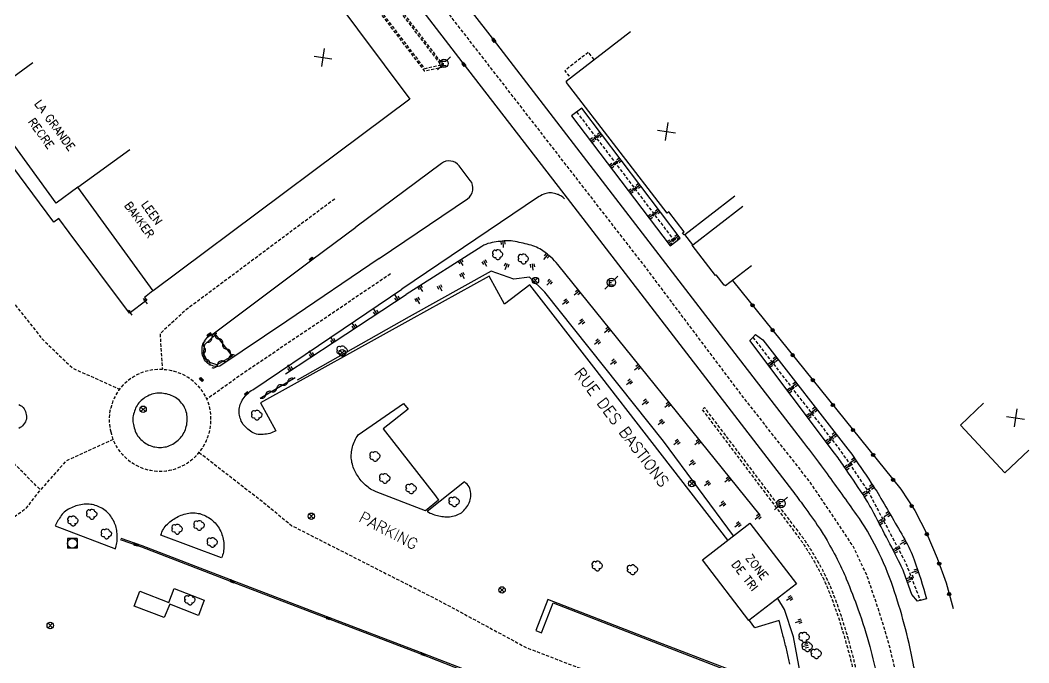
# Model space of a CAD drawing. Header units: millimetres. Extents: x 80999 to 82003, y 144000 to 145000.
# Drawn here: x 81805.1 to 81962.6, y 144131.7 to 144232 of the extents above; entities that cross this region are included whole.
import ezdxf
from ezdxf.enums import TextEntityAlignment as Align

# ---------------------------------------------------------------- set-up
doc = ezdxf.new("R2010")
doc.units = ezdxf.units.MM
doc.linetypes.add('DASHED', pattern=[0.75, 0.5, -0.25])
doc.layers.get('0').update_dxf_attribs({"linetype": 'CONTINUOUS'})
for name, color, linetype in [('W0001', 6, 'DASHED'), ('W0008', 7, 'CONTINUOUS'), ('W0017', 7, 'CONTINUOUS'), ('W0100', 7, 'CONTINUOUS'), ('W0105', 7, 'CONTINUOUS'), ('W0112', 1, 'DASHED'), ('W0211', 2, 'CONTINUOUS'), ('W0220', 5, 'DASHED'), ('W0300', 7, 'CONTINUOUS'), ('W0310', 3, 'CONTINUOUS'), ('W0322', 7, 'CONTINUOUS'), ('W0400', 7, 'CONTINUOUS'), ('W0420', 7, 'CONTINUOUS'), ('W0469', 7, 'CONTINUOUS'), ('W0471', 7, 'CONTINUOUS'), ('W0984', 7, 'CONTINUOUS'), ('W0989', 7, 'CONTINUOUS'), ('W0991', 7, 'CONTINUOUS'), ('W1102', 7, 'CONTINUOUS')]:
    doc.layers.add(name, color=color, linetype=linetype)
doc.styles.get("Standard").update_dxf_attribs({"font": 'romans.shx', "width": 0.85})

# ---------------------------------------------------------------- blocks, each defined once
blk = doc.blocks.new('T471')
for p, q in [((-0.333334, 0.333334), (-0.333334, -0.333334)), ((-0.333334, 0.333334), (0.333334, 0.333334)), ((-0.333334, 0), (0, 0)), ((0.500001, 0.500001), (1.000002, 1.000002)), ((-0.500001, -0.500001), (-1.000002, -1.000002)), ((-0.333334, -0.333334), (0.333334, -0.333334))]:
    blk.add_line(p, q)
blk.add_ellipse((0, 0), major_axis=(0.471405, 0.471405), ratio=1, start_param=5.4977871438, end_param=11.780972451)
blk = doc.blocks.new('T400')
for p, q in [((-0.15, 0.3), (0.15, 0.3)), ((-0.15, -0.25), (-0.15, 0.3)), ((-0.15, 0.15), (0.15, 0.15)), ((-0.15, 0), (0.15, 0)), ((0.15, 0.3), (0.15, -0.25)), ((-0.15, -0.15), (0.15, -0.15)), ((-0.15, -0.25), (-0.15, -0.3)), ((-0.15, -0.3), (0.15, -0.3)), ((0.15, -0.3), (0.15, -0.25))]:
    blk.add_line(p, q)
blk = doc.blocks.new('t211o')
at = {"color": 0, "linetype": 'Continuous'}
for p, q in [((-0.29, 0.5), (-0.29, 0)), ((0, 1), (0, 0)), ((0.29, 0.5), (0.29, 0))]:
    blk.add_line(p, q, dxfattribs=at)
blk = doc.blocks.new('t991o')
at = {"color": 0, "linetype": 'Continuous'}
for p, q in [((-1, 1), (1, -1)), ((-1, -1), (1, 1))]:
    blk.add_line(p, q, dxfattribs=at)
blk = doc.blocks.new('t322o')
at = {"color": 0, "linetype": 'Continuous'}
for radius in [0.25, 0.15]:
    blk.add_circle((0, 0), radius, dxfattribs=at)
blk = doc.blocks.new('t220o')
at = {"color": 0, "linetype": 'Continuous'}
for p, q in [((-0.25, 0.25), (0.25, 0.25)), ((-0.25, -0.25), (0.25, -0.25))]:
    blk.add_line(p, q, dxfattribs=at)
blk = doc.blocks.new('T300')
for p, q in [((-0.8, 0.51), (-0.86, 0.34)), ((-0.86, 0.34), (-0.86, 0.17)), ((-0.86, 0.17), (-0.74, 0.06)), ((-0.69, 0.63), (-0.8, 0.51)), ((-0.8, -0.06), (-0.74, 0.06)), ((-0.74, 0.06), (-0.69, 0.11)), ((-0.57, 0.69), (-0.69, 0.63)), ((-0.46, 0.69), (-0.57, 0.69)), ((-0.29, 0.63), (-0.46, 0.69)), ((-0.29, 0.63), (-0.17, 0.74)), ((-0.23, 0.57), (-0.29, 0.63)), ((-0.17, 0.74), (-0.06, 0.8)), ((-0.06, 0.8), (0.06, 0.8)), ((0.06, 0.8), (0.23, 0.74)), ((0.23, 0.74), (0.34, 0.63)), ((0.34, 0.63), (0.4, 0.51)), ((0.46, 0.46), (0.34, 0.46)), ((0.4, 0.51), (0.4, 0.46)), ((0.57, 0.4), (0.46, 0.46)), ((0.57, 0.4), (0.69, 0.29)), ((0.69, 0.29), (0.74, 0.17)), ((0.74, 0.06), (0.69, -0.17)), ((0.74, 0.17), (0.74, 0.06)), ((-0.8, -0.17), (-0.8, -0.06)), ((-0.8, -0.23), (-0.8, -0.17)), ((-0.74, -0.34), (-0.8, -0.23)), ((-0.69, -0.4), (-0.74, -0.34)), ((-0.51, -0.46), (-0.69, -0.4)), ((-0.4, -0.46), (-0.51, -0.46)), ((-0.4, -0.46), (-0.34, -0.46)), ((-0.34, -0.46), (-0.34, -0.4)), ((-0.34, -0.51), (-0.34, -0.46)), ((-0.29, -0.63), (-0.34, -0.51)), ((-0.17, -0.74), (-0.29, -0.63)), ((-0.06, -0.8), (-0.17, -0.74)), ((0.06, -0.8), (-0.06, -0.8)), ((0.17, -0.74), (0.06, -0.8)), ((0.23, -0.69), (0.17, -0.74)), ((0.29, -0.46), (0.23, -0.46)), ((0.29, -0.63), (0.23, -0.69)), ((0.46, -0.4), (0.29, -0.46)), ((0.34, -0.51), (0.29, -0.63)), ((0.34, -0.51), (0.34, -0.46)), ((0.57, -0.34), (0.46, -0.4)), ((0.63, -0.29), (0.57, -0.34)), ((0.69, -0.17), (0.63, -0.29))]:
    blk.add_line(p, q)
blk = doc.blocks.new('t105o')
for p, q in [((-0.5, 0), (0.5, 0)), ((0.5, 0), (0.2, 0.1)), ((0.5, 0), (0.2, -0.1))]:
    blk.add_line(p, q)
blk = doc.blocks.new('T420')
for p, q in [((0.75, 0.75), (-0.75, 0.75)), ((-0.75, 0.75), (-0.75, -0.75)), ((0.75, 0.75), (0.75, -0.75)), ((0.75, -0.75), (-0.75, -0.75))]:
    blk.add_line(p, q)
blk.add_ellipse((0, 0), major_axis=(-0.53, 0.53), ratio=1, start_param=3.926991, end_param=10.210176)
blk = doc.blocks.new('t310o')
at = {"color": 0, "linetype": 'Continuous'}
for centre, start, end in [((-0.5, 0.38), 216.8699, 323.1304), ((0.5, -0.37), 36.8699, 143.1303)]:
    blk.add_arc(centre, 0.625, start, end, dxfattribs=at)
blk = doc.blocks.new('T469')
at = {"color": 0, "linetype": 'Continuous', "flags": 128}
for points in [[(-0.35, 0.35), (0.35, -0.35)], [(-0.35, -0.35), (0.35, 0.35)]]:
    blk.add_lwpolyline(points, dxfattribs=at)
at = {"color": 0, "linetype": 'Continuous'}
blk.add_circle((0, 0), 0.5, dxfattribs=at)

msp = doc.modelspace()

# ---------------------------------------------------------------- linework, layer by layer
at = {"layer": 'W0001', "flags": 128}
for points in [[(81940.64, 144080.21), (81941.48, 144097.73), (81942.3, 144110.29), (81942.85, 144118.81), (81942.67, 144123.03), (81942.21, 144128.53), (81940.92, 144134.11), (81939.36, 144139.33), (81937.34, 144145.29), (81935.23, 144149.78), (81932.57, 144153.81), (81928.35, 144160.04), (81917.81, 144173.42), (81902.86, 144193.31), (81855.14, 144254.79), (81807.79, 144316.48), (81811.43, 144328.14)], [(81854.2, 144204.11), (81830.97, 144186.79), (81826.92, 144183.08), (81827.29, 144177.54)], [(81862.91, 144192.41), (81851.51, 144184.7), (81839.99, 144176.95), (81834.24, 144172.86)], [(81819.59, 144166.54), (81812.26, 144163.22), (81808.24, 144158.69), (81799.7, 144167.22), (81797.92, 144169.15), (81791.33, 144177.85), (81788.77, 144181.11), (81786.84, 144184.73), (81791.1, 144186.55), (81802.32, 144190.04), (81808.5, 144182.28), (81813.28, 144177.7), (81820.61, 144174.42)], [(81833.03, 144164.55), (81842.85, 144156.92), (81847.52, 144153.1), (81847.52, 144153.1), (81870.55, 144141.39), (81884.08, 144134.09), (81913.29, 144122.84), (81922.61, 144119.25), (81922.7, 144113.41), (81921.76, 144101.03), (81919.92, 144093.16), (81917.28, 144085.55), (81914.56, 144077.94), (81909.19, 144057.95), (81907.61, 144048.22), (81908.95, 144036), (81909.8, 144024.67), (81908.74, 144017.17), (81903.2, 144000.13), (81903.18, 144000)], [(81776.19, 144124.51), (81778.18, 144127.35), (81796.99, 144149.42), (81806.08, 144155.88), (81808.24, 144158.69)]]:
    msp.add_lwpolyline(points, dxfattribs=at)
msp.add_lwpolyline([(81819.23, 144167.77), (81819.32, 144167.4), (81819.44, 144166.99), (81819.59, 144166.54), (81819.8, 144166.05), (81820.06, 144165.54), (81820.39, 144165.02), (81820.75, 144164.55), (81821.07, 144164.2), (81821.36, 144163.89), (81821.68, 144163.6), (81822.02, 144163.31), (81822.38, 144163.04), (81822.77, 144162.79), (81823.18, 144162.55), (81823.61, 144162.33), (81824.06, 144162.14), (81824.52, 144161.98), (81825, 144161.85), (81825.48, 144161.75), (81825.96, 144161.68), (81826.43, 144161.63), (81826.91, 144161.62), (81827.4, 144161.63), (81827.89, 144161.67), (81828.38, 144161.75), (81828.87, 144161.86), (81829.35, 144162), (81829.83, 144162.18), (81830.29, 144162.39), (81830.74, 144162.62), (81831.16, 144162.88), (81831.53, 144163.15), (81831.89, 144163.42), (81832.24, 144163.72), (81832.57, 144164.03), (81832.88, 144164.37), (81833.18, 144164.73), (81833.46, 144165.11), (81833.72, 144165.51), (81833.95, 144165.93), (81834.16, 144166.36), (81834.35, 144166.8), (81834.5, 144167.26), (81834.63, 144167.72), (81834.73, 144168.18), (81834.8, 144168.63), (81834.85, 144169.08), (81834.88, 144169.54), (81834.88, 144170), (81834.85, 144170.48), (81834.79, 144170.96), (81834.7, 144171.44), (81834.58, 144171.92), (81834.43, 144172.39), (81834.24, 144172.86), (81834.01, 144173.32), (81833.76, 144173.76), (81833.48, 144174.18), (81833.17, 144174.58), (81832.84, 144174.96), (81832.49, 144175.31), (81832.13, 144175.64), (81831.74, 144175.95), (81831.33, 144176.22), (81830.92, 144176.47), (81830.49, 144176.69), (81830.06, 144176.88), (81829.62, 144177.04), (81829.18, 144177.18), (81828.74, 144177.28), (81828.31, 144177.37), (81827.87, 144177.43), (81827.45, 144177.47), (81827, 144177.49), (81826.53, 144177.49), (81826.04, 144177.45), (81825.55, 144177.39), (81825.07, 144177.29), (81824.61, 144177.17), (81824.16, 144177.02), (81823.72, 144176.84), (81823.3, 144176.64), (81822.9, 144176.42), (81822.53, 144176.18), (81822.17, 144175.93), (81821.83, 144175.67), (81821.48, 144175.37), (81821.12, 144175.02), (81820.77, 144174.63), (81820.46, 144174.22), (81820.18, 144173.81), (81819.95, 144173.39), (81819.75, 144172.99), (81819.58, 144172.59), (81819.44, 144172.2), (81819.32, 144171.82), (81819.22, 144171.46), (81819.11, 144171.05), (81819.02, 144170.52), (81818.97, 144169.94), (81818.98, 144169.41), (81819.02, 144168.93), (81819.08, 144168.49), (81819.15, 144168.12)], close=True, dxfattribs=at)
at = {"layer": 'W0008'}
for points in [[(81844.62, 144263.78), (81873.52, 144226.23), (81890.52, 144204.22), (81925.68, 144158.56, -0.007979), (81927.48, 144156.15, -0.005844), (81929.85, 144152.78, -0.02033), (81931.09, 144150.8, -0.012655), (81932.88, 144147.48, -0.019721), (81934.1, 144144.81, -0.011189), (81935.96, 144139.98, -0.019589), (81937.78, 144134.22, -0.022773), (81938.93, 144129.16, -0.018179), (81939.6, 144124.37, -0.026554), (81939.76, 144121.06, -0.007366), (81939.67, 144115.75, -0.010023), (81939.47, 144111.86), (81938.88, 144103.77), (81937.25, 144080.39)], [(81943.99, 144080.36, 0.013107), (81943.72, 144085.74, -0.030692), (81943.74, 144087.7), (81944.59, 144099.85), (81945.95, 144119.4, 0.025538), (81945.95, 144121.93, 0.01739), (81945.63, 144125.64, 0.013902), (81945.4, 144127.21, 0.004887), (81944.56, 144131.64, 0.016058), (81943.15, 144137.74, 0.016793), (81941.41, 144143.47, 0.034549), (81938.88, 144149.52, 0.036594), (81935.7, 144154.84, 0.004929), (81931.15, 144161.19, 0.00629), (81927.47, 144166.09), (81911.64, 144186.62), (81878.46, 144229.68), (81870.92, 144239.42)]]:
    msp.add_lwpolyline(points, format="xyb", dxfattribs=at)
at = {"layer": 'W0008', "flags": 128}
for points in [[(81861.13, 144194.8), (81874.92, 144204.15, 0.431562), (81875.38, 144207.02), (81873.65, 144209.28, 0.409955), (81870.87, 144209.67), (81857.49, 144199.7)], [(81890.1, 144204.15, 0.045286), (81889.5, 144204.6, 0.058994), (81888.98, 144204.84, 0.031871), (81888.06, 144205.07, 0.077523), (81887.67, 144205.08, 0.06563), (81886.84, 144204.86, 0.052127), (81885.88, 144204.35), (81864.7, 144190.01)]]:
    msp.add_lwpolyline(points, format="xyb", dxfattribs=at)
for points in [[(81861.13, 144194.8), (81846.73, 144185.04), (81836.26, 144178.01), (81836.01, 144177.97), (81835.77, 144177.97), (81835.53, 144177.98), (81835.3, 144178.02), (81835.06, 144178.09), (81834.83, 144178.18), (81834.6, 144178.3), (81834.38, 144178.45), (81834.19, 144178.62), (81834.02, 144178.81), (81833.87, 144179.02), (81833.74, 144179.25), (81833.64, 144179.48), (81833.57, 144179.72), (81833.52, 144179.98), (81833.5, 144180.23), (81833.49, 144180.49), (81833.49, 144180.74), (81833.51, 144180.99), (81833.55, 144181.23), (81833.63, 144181.47), (81833.74, 144181.71), (81833.87, 144181.93), (81834.02, 144182.14), (81834.18, 144182.34), (81834.36, 144182.52), (81834.56, 144182.68), (81834.77, 144182.82), (81834.99, 144182.95), (81835.23, 144183.07), (81850.64, 144194.6), (81857.49, 144199.7)], [(81915.61, 144150.85), (81903.79, 144166.07), (81894.67, 144177.84), (81884.68, 144190.69), (81880.71, 144187.71), (81878.35, 144192.07), (81866.07, 144185.28), (81842.64, 144172.29), (81845.02, 144167.93), (81844.79, 144167.8), (81844.56, 144167.69), (81844.32, 144167.59), (81844.07, 144167.52), (81843.81, 144167.46), (81843.55, 144167.41), (81843.29, 144167.37), (81843.02, 144167.34), (81842.76, 144167.33), (81842.5, 144167.33), (81842.23, 144167.36), (81841.97, 144167.41), (81841.72, 144167.49), (81841.48, 144167.6), (81841.26, 144167.73), (81841.04, 144167.87), (81840.83, 144168.02), (81840.62, 144168.19), (81840.41, 144168.37), (81840.22, 144168.57), (81840.04, 144168.77), (81839.88, 144168.98), (81839.73, 144169.2), (81839.61, 144169.44), (81839.52, 144169.66), (81839.44, 144169.89), (81839.37, 144170.12), (81839.32, 144170.35), (81839.29, 144170.59), (81839.27, 144170.83), (81839.28, 144171.07), (81839.3, 144171.31), (81839.34, 144171.55), (81839.39, 144171.78), (81839.45, 144172.01), (81839.53, 144172.24), (81839.63, 144172.46), (81839.75, 144172.7), (81839.89, 144172.92), (81840.05, 144173.14), (81840.21, 144173.34), (81840.39, 144173.54), (81840.58, 144173.73), (81840.77, 144173.9), (81840.97, 144174.06), (81841.18, 144174.2), (81841.4, 144174.32), (81853.73, 144182.63), (81864.7, 144190.01)], [(81804.86, 144172.01), (81805.11, 144171.89), (81805.34, 144171.74), (81805.55, 144171.55), (81805.7, 144171.35), (81805.83, 144171.14), (81805.92, 144170.92), (81805.99, 144170.68), (81806.04, 144170.44), (81806.06, 144170.2), (81806.07, 144169.97), (81806.05, 144169.74), (81805.99, 144169.52), (81805.9, 144169.3), (81805.77, 144169.09), (81805.62, 144168.89), (81805.46, 144168.72), (81805.28, 144168.56), (81805.09, 144168.42), (81804.89, 144168.29)], [(81882, 144127.43), (81875.49, 144129.99), (81867.53, 144133.07), (81852.81, 144138.71), (81837.83, 144144.45), (81824.06, 144149.73), (81820.75, 144150.87)], [(81882.11, 144127.72), (81875.57, 144130.21), (81867.61, 144133.28), (81852.89, 144138.93), (81837.91, 144144.67), (81824.14, 144149.95), (81820.83, 144151.09)], [(81925.3, 144131.48), (81925.25, 144131.72), (81925.19, 144131.96), (81925.14, 144132.2), (81925.09, 144132.44), (81925.03, 144132.69), (81924.98, 144132.93), (81924.92, 144133.17), (81924.86, 144133.41), (81924.81, 144133.65), (81924.75, 144133.89), (81924.69, 144134.13), (81924.63, 144134.37), (81924.57, 144134.61), (81924.51, 144134.84), (81924.44, 144135.08), (81924.38, 144135.32), (81924.32, 144135.56), (81924.25, 144135.8), (81924.19, 144136.04), (81924.12, 144136.28), (81923.62, 144138.31), (81919.84, 144137.13), (81918.97, 144138.28)]]:
    msp.add_lwpolyline(points, dxfattribs=at)
for points in [[(81822.83, 144168.62), (81822.9, 144168.36), (81822.97, 144168.1), (81823.06, 144167.85), (81823.16, 144167.6), (81823.28, 144167.37), (81823.42, 144167.14), (81823.59, 144166.92), (81823.76, 144166.73), (81823.94, 144166.55), (81824.13, 144166.38), (81824.32, 144166.22), (81824.52, 144166.07), (81824.72, 144165.93), (81824.94, 144165.81), (81825.16, 144165.69), (81825.39, 144165.6), (81825.63, 144165.51), (81825.88, 144165.44), (81826.13, 144165.39), (81826.4, 144165.35), (81826.66, 144165.33), (81826.93, 144165.32), (81827.18, 144165.32), (81827.44, 144165.35), (81827.69, 144165.39), (81827.94, 144165.44), (81828.18, 144165.52), (81828.42, 144165.6), (81828.66, 144165.71), (81828.9, 144165.84), (81829.13, 144165.98), (81829.35, 144166.13), (81829.56, 144166.29), (81829.75, 144166.46), (81829.94, 144166.64), (81830.11, 144166.82), (81830.27, 144167.01), (81830.42, 144167.21), (81830.55, 144167.42), (81830.67, 144167.64), (81830.78, 144167.87), (81830.88, 144168.1), (81830.96, 144168.35), (81831.03, 144168.6), (81831.09, 144168.87), (81831.13, 144169.13), (81831.16, 144169.39), (81831.18, 144169.65), (81831.18, 144169.9), (81831.16, 144170.15), (81831.13, 144170.4), (81831.09, 144170.64), (81831.03, 144170.88), (81830.95, 144171.12), (81830.86, 144171.35), (81830.74, 144171.58), (81830.62, 144171.8), (81830.47, 144172.02), (81830.3, 144172.24), (81830.13, 144172.44), (81829.94, 144172.63), (81829.75, 144172.81), (81829.54, 144172.96), (81829.34, 144173.11), (81829.12, 144173.23), (81828.9, 144173.35), (81828.67, 144173.45), (81828.44, 144173.53), (81828.2, 144173.61), (81827.96, 144173.67), (81827.7, 144173.71), (81827.45, 144173.75), (81827.19, 144173.77), (81826.92, 144173.79), (81826.66, 144173.79), (81826.4, 144173.77), (81826.15, 144173.74), (81825.91, 144173.69), (81825.67, 144173.63), (81825.44, 144173.55), (81825.22, 144173.46), (81825, 144173.35), (81824.78, 144173.23), (81824.57, 144173.1), (81824.37, 144172.96), (81824.17, 144172.8), (81823.97, 144172.63), (81823.79, 144172.46), (81823.62, 144172.27), (81823.47, 144172.08), (81823.34, 144171.87), (81823.22, 144171.66), (81823.11, 144171.45), (81823.02, 144171.22), (81822.94, 144170.99), (81822.86, 144170.76), (81822.79, 144170.52), (81822.73, 144170.28), (81822.69, 144170.04), (81822.67, 144169.81), (81822.68, 144169.58), (81822.7, 144169.34), (81822.73, 144169.11), (81822.77, 144168.88)], [(81868.36, 144155.43), (81860.69, 144158.37), (81860.46, 144158.47), (81860.24, 144158.58), (81860.02, 144158.7), (81859.81, 144158.82), (81859.61, 144158.96), (81859.41, 144159.1), (81859.22, 144159.25), (81859.03, 144159.41), (81858.85, 144159.58), (81858.68, 144159.76), (81858.51, 144159.94), (81858.35, 144160.13), (81858.19, 144160.32), (81858.04, 144160.52), (81857.9, 144160.72), (81857.76, 144160.92), (81857.63, 144161.13), (81857.51, 144161.34), (81857.4, 144161.55), (81857.3, 144161.78), (81857.2, 144162), (81857.11, 144162.23), (81857.03, 144162.47), (81856.96, 144162.71), (81856.9, 144162.95), (81856.86, 144163.19), (81856.83, 144163.42), (81856.8, 144163.66), (81856.79, 144163.91), (81856.8, 144164.15), (81856.81, 144164.39), (81856.83, 144164.63), (81856.87, 144164.88), (81856.92, 144165.14), (81856.98, 144165.39), (81857.05, 144165.64), (81857.13, 144165.89), (81857.23, 144166.13), (81857.33, 144166.37), (81857.45, 144166.6), (81857.58, 144166.83), (81857.72, 144167.05), (81857.87, 144167.27), (81864.94, 144172.18), (81865.68, 144171.3), (81861.75, 144168.23), (81869.92, 144157.74), (81870.43, 144157.08)], [(81868.87, 144155.19), (81869.09, 144155.08), (81869.31, 144154.98), (81869.54, 144154.9), (81869.77, 144154.82), (81870, 144154.75), (81870.24, 144154.69), (81870.48, 144154.64), (81870.71, 144154.6), (81870.95, 144154.56), (81871.19, 144154.53), (81871.42, 144154.51), (81871.66, 144154.5), (81871.9, 144154.5), (81872.14, 144154.51), (81872.37, 144154.54), (81872.61, 144154.59), (81872.86, 144154.65), (81873.1, 144154.71), (81873.33, 144154.79), (81873.56, 144154.89), (81873.78, 144155), (81873.98, 144155.13), (81874.18, 144155.29), (81874.37, 144155.47), (81874.54, 144155.66), (81874.69, 144155.85), (81874.84, 144156.05), (81874.97, 144156.26), (81875.09, 144156.47), (81875.2, 144156.68), (81875.29, 144156.91), (81875.36, 144157.14), (81875.42, 144157.38), (81875.45, 144157.62), (81875.47, 144157.88), (81875.46, 144158.14), (81875.43, 144158.42), (81875.37, 144158.68), (81875.29, 144158.92), (81875.18, 144159.15), (81875.04, 144159.37), (81874.88, 144159.57), (81874.69, 144159.76), (81874.47, 144159.93), (81868.66, 144155.3)], [(81820.03, 144149.72), (81820.09, 144149.95), (81820.14, 144150.18), (81820.18, 144150.42), (81820.21, 144150.65), (81820.23, 144150.89), (81820.24, 144151.13), (81820.24, 144151.37), (81820.23, 144151.61), (81820.22, 144151.86), (81820.19, 144152.1), (81820.16, 144152.34), (81820.11, 144152.59), (81820.06, 144152.82), (81820, 144153.06), (81819.93, 144153.29), (81819.84, 144153.52), (81819.74, 144153.75), (81819.62, 144153.97), (81819.5, 144154.19), (81819.36, 144154.4), (81819.22, 144154.6), (81819.06, 144154.8), (81818.9, 144154.98), (81818.73, 144155.16), (81818.54, 144155.32), (81818.35, 144155.48), (81818.15, 144155.63), (81817.93, 144155.77), (81817.71, 144155.89), (81817.49, 144156), (81817.27, 144156.1), (81817.04, 144156.19), (81816.81, 144156.27), (81816.57, 144156.34), (81816.34, 144156.39), (81816.1, 144156.43), (81815.85, 144156.45), (81815.6, 144156.47), (81815.35, 144156.46), (81815.08, 144156.45), (81814.82, 144156.42), (81814.56, 144156.38), (81814.3, 144156.33), (81814.05, 144156.27), (81813.8, 144156.2), (81813.56, 144156.11), (81813.31, 144156.01), (81813.08, 144155.91), (81812.84, 144155.79), (81812.61, 144155.66), (81812.39, 144155.53), (81812.16, 144155.38), (81811.97, 144155.23), (81811.8, 144155.06), (81811.64, 144154.88), (81811.5, 144154.69), (81811.36, 144154.49), (81811.23, 144154.29), (81811.1, 144154.09), (81810.97, 144153.9), (81810.85, 144153.7), (81810.74, 144153.49), (81810.64, 144153.28), (81810.54, 144153.07), (81819.96, 144149.49)], [(81827.13, 144151.86), (81827.22, 144152.1), (81827.33, 144152.33), (81827.45, 144152.55), (81827.58, 144152.76), (81827.73, 144152.96), (81827.89, 144153.16), (81828.07, 144153.34), (81828.26, 144153.52), (81828.46, 144153.69), (81828.66, 144153.85), (81828.87, 144154), (81829.08, 144154.14), (81829.3, 144154.28), (81829.52, 144154.4), (81829.74, 144154.52), (81829.97, 144154.63), (81830.2, 144154.73), (81830.44, 144154.82), (81830.68, 144154.89), (81830.93, 144154.96), (81831.18, 144155.02), (81831.44, 144155.07), (81831.7, 144155.1), (81831.95, 144155.12), (81832.19, 144155.12), (81832.43, 144155.11), (81832.67, 144155.08), (81832.9, 144155.03), (81833.14, 144154.98), (81833.36, 144154.9), (81833.59, 144154.82), (81833.82, 144154.73), (81834.04, 144154.62), (81834.28, 144154.5), (81834.51, 144154.37), (81834.73, 144154.22), (81834.94, 144154.07), (81835.14, 144153.91), (81835.34, 144153.73), (81835.52, 144153.55), (81835.7, 144153.35), (81835.86, 144153.14), (81836.02, 144152.92), (81836.16, 144152.69), (81836.29, 144152.46), (81836.4, 144152.22), (81836.5, 144151.98), (81836.59, 144151.74), (81836.67, 144151.49), (81836.73, 144151.24), (81836.79, 144150.98), (81836.83, 144150.72), (81836.87, 144150.46), (81836.89, 144150.19), (81836.9, 144149.95), (81836.9, 144149.71), (81836.88, 144149.47), (81836.86, 144149.23), (81836.82, 144148.99), (81836.77, 144148.76), (81836.7, 144148.52), (81836.62, 144148.29), (81836.53, 144148.07), (81827.05, 144151.62)], [(81832.94, 144139.08), (81828.44, 144140.84), (81827.57, 144138.75), (81822.88, 144140.54), (81823.76, 144142.87), (81828.28, 144141.13), (81829.13, 144143.27), (81833.84, 144141.45)], [(81913.52, 144125.98), (81914.48, 144125.64), (81916.3, 144130.44), (81915.41, 144130.8), (81903.99, 144135.18), (81887.48, 144141.58), (81885.59, 144136.72), (81886.52, 144136.35), (81888.33, 144141.05), (81901.72, 144135.87), (81915.31, 144130.62)]]:
    msp.add_lwpolyline(points, close=True, dxfattribs=at)
at = {"layer": 'W0017', "flags": 128}
for points in [[(81822.31, 144186.41), (81822.16, 144186.27), (81812.76, 144198.86), (81811.1, 144201.08), (81810.34, 144200.52), (81798.37, 144216.57), (81795.19, 144214.23), (81788.47, 144223.23), (81783.55, 144229.76), (81781.68, 144228.31)], [(81825.82, 144189.75), (81824.5, 144188.74), (81824.84, 144188.31), (81824.65, 144188.15)]]:
    msp.add_lwpolyline(points, dxfattribs=at)
at = {"layer": 'W0100'}
msp.add_lwpolyline([(81853.78, 144236.05), (81865.95, 144219.69), (81850.92, 144208.52)], dxfattribs=at)
at = {"layer": 'W0100', "flags": 128}
for points in [[(81919.29, 144193.69), (81915.21, 144190.55), (81915.08, 144190.68), (81915.01, 144190.64), (81913.76, 144192.25), (81913.67, 144192.18), (81910.04, 144196.89), (81910.13, 144196.96), (81908.88, 144198.59), (81908.77, 144198.5), (81908.52, 144198.81), (81908.76, 144199), (81906.38, 144202.09), (81906.14, 144201.91), (81890.39, 144222.3), (81890.47, 144222.35), (81890.36, 144222.5), (81900.42, 144230.27)], [(81850.92, 144208.52), (81846.21, 144204.97), (81825.86, 144189.78), (81814.11, 144205.94), (81810.7, 144203.46), (81798.98, 144219.57), (81795.51, 144217.05), (81789.37, 144225.5)], [(81824.65, 144188.16), (81822.29, 144186.37)], [(81962.6, 144164.87), (81958.88, 144161.34), (81951.92, 144168.78), (81955.53, 144172.24)]]:
    msp.add_lwpolyline(points, dxfattribs=at)
msp.add_lwpolyline([(81918.89, 144138.28), (81911.64, 144147.75), (81919.05, 144153.5), (81926.31, 144144.04)], close=True, dxfattribs=at)
at = {"layer": 'W0112', "flags": 128}
for points in [[(81841.56, 144259.02), (81868.19, 144224.11), (81871.35, 144224.8), (81843.63, 144260.94), (81832.88, 144252.92), (81833.06, 144252.68), (81843.57, 144260.52), (81870.82, 144224.99), (81868.31, 144224.44), (81841.8, 144259.2)], [(81894.73, 144225.88), (81893.84, 144227.03), (81890.14, 144224.15), (81891.07, 144223.01)]]:
    msp.add_lwpolyline(points, dxfattribs=at)
msp.add_lwpolyline([(81934.15, 144106.42, 0.10838), (81935.31, 144106.61, 0.065576), (81935.66, 144106.8, 0.026737), (81936.11, 144107.18, 0.066563), (81936.27, 144107.36, 0.051255), (81936.48, 144107.8, 0.070007), (81936.56, 144108.15), (81937.12, 144115.73, 0.02435), (81937.15, 144116.89, 0.007695), (81937.01, 144120.56, 0.018972), (81936.62, 144124.83, 0.016124), (81935.81, 144129.81, 0.014939), (81935.11, 144132.86, 0.010462), (81933.9, 144137.16, 0.019943), (81931.9, 144142.91, 0.030945), (81930.24, 144146.47, 0.014074), (81928.35, 144149.71, 0.022876), (81927.04, 144151.61), (81911.98, 144171.55), (81911.58, 144171.25), (81926.64, 144151.31, -0.022876), (81927.92, 144149.44, -0.014074), (81929.8, 144146.23, -0.030945), (81931.43, 144142.73, -0.019943), (81933.42, 144137.01, -0.010462), (81934.63, 144132.74, -0.014939), (81935.32, 144129.72, -0.016124), (81936.13, 144124.77, -0.018972), (81936.51, 144120.53, -0.007695), (81936.65, 144116.88, -0.02435), (81936.63, 144115.77), (81936.06, 144108.19, -0.070007), (81936.01, 144107.97, -0.051255), (81935.84, 144107.63, -0.066563), (81935.77, 144107.54, -0.026737), (81935.36, 144107.2, -0.065576), (81935.13, 144107.07, -0.114616), (81934.13, 144106.92)], format="xyb", dxfattribs=at)
at = {"layer": 'W0211', "flags": 128}
msp.add_lwpolyline([(81908.16, 144198.02), (81892.79, 144218.3), (81891.2, 144217.09), (81906.57, 144196.81)], close=True, dxfattribs=at)
msp.add_lwpolyline([(81920.64, 144154.73), (81889.05, 144193.9, 0.065826), (81886.73, 144196, 0.088), (81884.59, 144196.98, 0.021848), (81882.04, 144197.52, 0.054709), (81881, 144197.58, 0.042172), (81878.46, 144197.23, 0.077359), (81877.16, 144196.72), (81865.36, 144189.22)], format="xyb", dxfattribs=at)
for points in [[(81916.5, 144151.54), (81905.54, 144166.28), (81887.01, 144189.58), (81884.62, 144191.9), (81882.16, 144191.57), (81878.66, 144192.83), (81865.82, 144185.7), (81848.35, 144175.81)], [(81846.54, 144176.83), (81854.1, 144181.81), (81865.36, 144189.22)], [(81927.56, 144126.54), (81925.86, 144135.75), (81924.46, 144140.02), (81923.43, 144141.72)]]:
    msp.add_lwpolyline(points, dxfattribs=at)
at = {"layer": 'W0211'}
msp.add_lwpolyline([(81946.63, 144141.66), (81945.66, 144141.42), (81945.23, 144141.32), (81944.35, 144142.37), (81943.09, 144145.83, 0.024297), (81942.54, 144147.06, 0.006562), (81938.13, 144155.56, 0.022473), (81936.71, 144157.96, 0.005067), (81933.71, 144162.42, 0.010962), (81932.27, 144164.43), (81919.01, 144182.03), (81919.51, 144182.51), (81919.9, 144182.93), (81921.09, 144182.1), (81934.35, 144165.07, -0.015437), (81935.15, 144163.98, -0.003584), (81938.41, 144159.15, -0.01378), (81939.26, 144157.78, -0.002806), (81943.24, 144150.93, -0.042073), (81944.7, 144147.77, -0.022819)], format="xyb", close=True, dxfattribs=at)
at = {"layer": 'W0220', "flags": 128}
for points in [[(81891.99, 144217.7), (81907.37, 144197.41)], [(81919.51, 144182.51), (81933.27, 144164.7), (81937.49, 144158.49), (81943.33, 144147.38), (81945.66, 144141.42)]]:
    msp.add_lwpolyline(points, dxfattribs=at)
at = {"layer": 'W0310', "flags": 128}
for points in [[(81835.5, 144183.07), (81838.17, 144179.55), (81835.8, 144178.24), (81834.4, 144178.7), (81833.73, 144179.97), (81833.91, 144181.42), (81835.55, 144182.88)], [(81842.56, 144173.03), (81848.03, 144176.25)]]:
    msp.add_lwpolyline(points, dxfattribs=at)
at = {"layer": 'W0322', "flags": 128}
msp.add_lwpolyline([(81916.32, 144191.41), (81942.59, 144158.79), (81944.78, 144155.45), (81946.67, 144151.81), (81948.3, 144148.04), (81949.68, 144144.19), (81950.79, 144140.16)], dxfattribs=at)
at = {"layer": 'W1102', "flags": 128}
for points in [[(81798.98, 144219.57), (81807.07, 144225.45)], [(81814.11, 144205.94), (81822.2, 144211.82)], [(81908.88, 144198.59), (81916.71, 144204.62)], [(81910.13, 144196.96), (81917.96, 144202.99)]]:
    msp.add_lwpolyline(points, dxfattribs=at)

# ---------------------------------------------------------------- block references
at = {"layer": 'W0105'}
for p, rotation in [((81824.65, 144188.16), 128.2699526669327), ((81822.29, 144186.37), 127.0176190242148)]:
    msp.add_blockref('t105o', p, dxfattribs=dict(at, rotation=rotation))
at = {"layer": 'W0211'}
for p, rotation in [((81894.22, 144213.11), 307.1605063589502), ((81895.81, 144214.31), 127.1605063589603), ((81897.24, 144209.12), 307.1605063589436), ((81898.83, 144210.33), 127.1605063589569), ((81900.26, 144205.14), 307.1605063589603), ((81901.85, 144206.35), 127.1605063589335), ((81903.28, 144201.15), 307.1605063589502), ((81904.87, 144202.36), 127.1605063589401), ((81906.3, 144197.17), 307.1605063589502), ((81907.89, 144198.38), 127.1605063589502), ((81880.49, 144197.54), 184.9840883261177), ((81887.5, 144195.42), 140.7575723944491), ((81873.75, 144194.55), 212.4253182463189), ((81877.49, 144194.46), 209.0469912443175), ((81881.18, 144194.05), 160.3503637878313), ((81885.08, 144193.97), 187.4776985739477), ((81873.99, 144192.52), 209.0469912443175), ((81867.42, 144190.53), 212.4253182463189), ((81870.5, 144190.58), 209.0469912443175), ((81888.02, 144191.39), 135.8107091671574), ((81864.08, 144188.38), 33.34029753481905), ((81867, 144188.64), 209.0469912443175), ((81890.57, 144188.31), 128.5078235797633), ((81892.4, 144189.76), 128.8767773307026), ((81860.74, 144186.18), 33.34029753481905), ((81893.06, 144185.18), 128.5078235797633), ((81857.4, 144183.98), 33.34029753481905), ((81897.1, 144183.92), 128.8767773306921), ((81854.05, 144181.78), 33.37559258528223), ((81895.55, 144182.05), 128.5078235797633), ((81850.71, 144179.58), 33.37559258528223), ((81898.04, 144178.92), 128.5078235797633), ((81923.27, 144179.3), 127.9342221972066), ((81847.37, 144177.38), 33.37559258528223), ((81901.81, 144178.08), 128.8767773306857), ((81922.02, 144178.03), 306.9829499827069), ((81900.53, 144175.79), 128.5078235797633), ((81925.03, 144174.04), 306.9829499826902), ((81926.34, 144175.35), 127.9342221972), ((81903.02, 144172.66), 128.5078235797633), ((81906.52, 144172.24), 128.8767773306792), ((81929.41, 144171.41), 127.9342221972168), ((81905.51, 144169.53), 128.5078235797633), ((81928.04, 144170.04), 306.9829499826902), ((81907.97, 144166.38), 126.612483734282), ((81911.22, 144166.4), 128.8767773306961), ((81931.04, 144166.05), 306.9829499826836), ((81932.49, 144167.47), 127.9342221972234), ((81910.35, 144163.17), 126.612483734282), ((81935.5, 144163.48), 124.3105028687115), ((81933.99, 144162.01), 304.3650751311386), ((81912.74, 144159.95), 126.612483734282), ((81915.93, 144160.57), 128.8767773306857), ((81936.77, 144157.86), 303.0807114360126), ((81938.29, 144159.33), 123.6055242568973), ((81915.12, 144156.74), 126.612483734282), ((81920.64, 144154.73), 128.8767773306857), ((81939.23, 144153.51), 297.7944233136598), ((81940.86, 144155.05), 120.1600615890437), ((81917.51, 144153.53), 126.612483734282), ((81943.36, 144150.71), 119.0894854600803), ((81941.53, 144149.07), 297.0090698829061), ((81945.29, 144146.11), 108.7003009092793), ((81943.57, 144144.51), 290.0677481062215), ((81925.62, 144141.97), 121.0351959191245), ((81927.13, 144138.3), 108.1618935627759), ((81928.14, 144134.43), 100.4792765358003)]:
    msp.add_blockref('t211o', p, dxfattribs=dict(at, rotation=rotation))
at = {"layer": 'W0220'}
for p, rotation in [((81895.02, 144213.71), 307.1605063589813), ((81898.04, 144209.73), 307.1605063589813), ((81901.06, 144205.74), 307.1605063589813), ((81904.08, 144201.76), 307.1605063589813), ((81907.1, 144197.77), 307.1605063589813), ((81922.57, 144178.55), 307.6823069619528), ((81925.62, 144174.6), 307.6823069619528), ((81928.68, 144170.64), 307.6823069619528), ((81931.73, 144166.68), 307.6823069619528), ((81934.67, 144162.64), 304.2413998504127), ((81937.48, 144158.5), 304.2413998504127), ((81939.81, 144154.08), 297.7281191191128), ((81942.14, 144149.65), 297.7281191191128), ((81944.22, 144145.12), 291.3502677860905)]:
    msp.add_blockref('t220o', p, dxfattribs=dict(at, rotation=rotation))
at = {"layer": 'W0300'}
for p in [(81879.69, 144195.41), (81883.7, 144194.74), (81855.4, 144180.39), (81842.07, 144170.36), (81860.53, 144163.91), (81862.05, 144160.47), (81866.18, 144158.87), (81872.9, 144156.83), (81816.29, 144154.87), (81813.36, 144153.84), (81833.07, 144153.13), (81818.58, 144151.82), (81829.63, 144152.55), (81835.12, 144150.48), (81895.24, 144146.81), (81900.75, 144146.22), (81831.62, 144141.48), (81927.55, 144135.66), (81928.04, 144134.19), (81929.44, 144133.1)]:
    msp.add_blockref('T300', p, dxfattribs=at)
at = {"layer": 'W0310'}
for p, rotation in [((81835.03, 144182.42), 41.53245461476784), ((81836.1, 144182.27), 307.1403291021674), ((81833.85, 144180.93), 82.96075455397745), ((81837.31, 144180.68), 307.1403291021674), ((81834.21, 144179.05), 117.5329707135645), ((81837.66, 144179.27), 208.9791081937023), ((81835.91, 144178.3), 208.9791081937023), ((81846.87, 144175.57), 30.51094209175112), ((81845.15, 144174.55), 30.51094209175112), ((81843.42, 144173.54), 30.51094209175112)]:
    msp.add_blockref('t310o', p, dxfattribs=dict(at, rotation=rotation))
at = {"layer": 'W0322'}
for p, rotation in [((81919.46, 144187.51), 308.8475596342224), ((81922.6, 144183.62), 308.8475596342224), ((81925.73, 144179.73), 308.8475596342224), ((81928.87, 144175.83), 308.8475596342224), ((81932.01, 144171.94), 308.8475596342224), ((81935.14, 144168.04), 308.8475596342224), ((81938.28, 144164.15), 308.8475596342224), ((81941.41, 144160.26), 308.8475596342224), ((81944.3, 144156.18), 303.2397397806446), ((81946.68, 144151.79), 293.42107390065), ((81948.61, 144147.18), 289.65367358628), ((81950.16, 144142.43), 285.4454183113373)]:
    msp.add_blockref('t322o', p, dxfattribs=dict(at, rotation=rotation))
at = {"layer": 'W0400'}
for p, rotation in [((81879.05, 144228.88), 216.4981720475231), ((81874.37, 144225.11), 217.15099247621), ((81850.55, 144194.74), 126.712838041071), ((81834.62, 144182.95), 124.8757727748648), ((81833.41, 144175.91), 46.78704442090859), ((81840.44, 144173.74), 135.5187772096979), ((81823.17, 144150.13), 251.0429210121075), ((81838.23, 144144.4), 249.0220635440682), ((81853.19, 144138.66), 249.0219932968414), ((81867.98, 144133.02), 248.8830741687092)]:
    msp.add_blockref('T400', p, dxfattribs=dict(at, rotation=rotation))
at = {"layer": 'W0420'}
msp.add_blockref('T420', (81813.23, 144150.34), dxfattribs=at)
at = {"layer": 'W0469'}
for p in [(81885.55, 144191.38), (81855.37, 144180.11), (81824.28, 144171.28), (81909.98, 144159.68), (81850.55, 144154.58), (81880.34, 144143.07), (81809.78, 144137.52)]:
    msp.add_blockref('T469', p, dxfattribs=at)
at = {"layer": 'W0471'}
for p in [(81871.27, 144225.29), (81897.41, 144191.06), (81923.9, 144156.57)]:
    msp.add_blockref('T471', p, dxfattribs=at)
at = {"layer": 'W0991', "rotation": 306.6467302435624}
for p in [(81852.37, 144226.22), (81906.01, 144214.67), (81960.51, 144169.94)]:
    msp.add_blockref('t991o', p, dxfattribs=at)

# ---------------------------------------------------------------- texts
at = {"layer": 'W0984'}
for s, rotation, p in [('LA GRANDE', 306.0282, (81810.5, 144215.63)), ('RECRE', 306.0282, (81808.37, 144214.36)), ('BAKKER', 306.0282, (81823.7, 144200.87)), ('LEEN', 306.0282, (81825.65, 144201.98)), ('DE TRI', 307.4939, (81918.26, 144145.29)), ('ZONE', 307.4939, (81920.14, 144146.67))]:
    msp.add_text(s, height=1.25, rotation=rotation, dxfattribs=at).set_placement(p, align=Align.MIDDLE)
at = {"layer": 'W0989'}
for s, rotation, p in [('RUE DES BASTIONS', 307.2584, (81899.03, 144168.46)), ('PARKING', 332.5224, (81862.62, 144152.32))]:
    msp.add_text(s, height=1.75, rotation=rotation, dxfattribs=at).set_placement(p, align=Align.MIDDLE)

doc.saveas('drawing.dxf')
